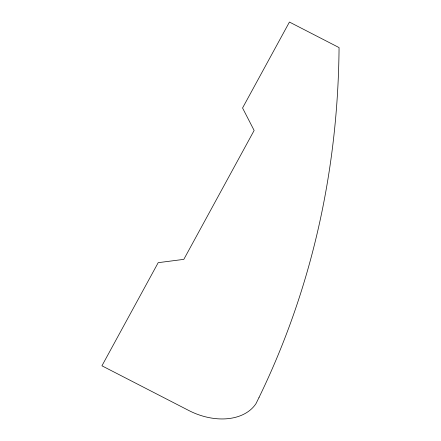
<?xml version="1.0" encoding="UTF-8"?>
<svg xmlns="http://www.w3.org/2000/svg" width="441" height="441" viewBox="0 0 441 441"><rect width="100%" height="100%" fill="white"/><g stroke="black" fill="none" stroke-linecap="round" stroke-linejoin="round"><path stroke-width="0.66" d="M259.032 397.446L255.995 403.631A55.831 39.133 25.9 0 1 188.792 410.499L101.937 365.804L158.187 262.676L183.825 259.363L254.137 130.459L242.561 107.99L289.434 22.05L339.063 47.589A1577.76 1105.863 25.9 0 1 259.032 397.446"/></g></svg>
